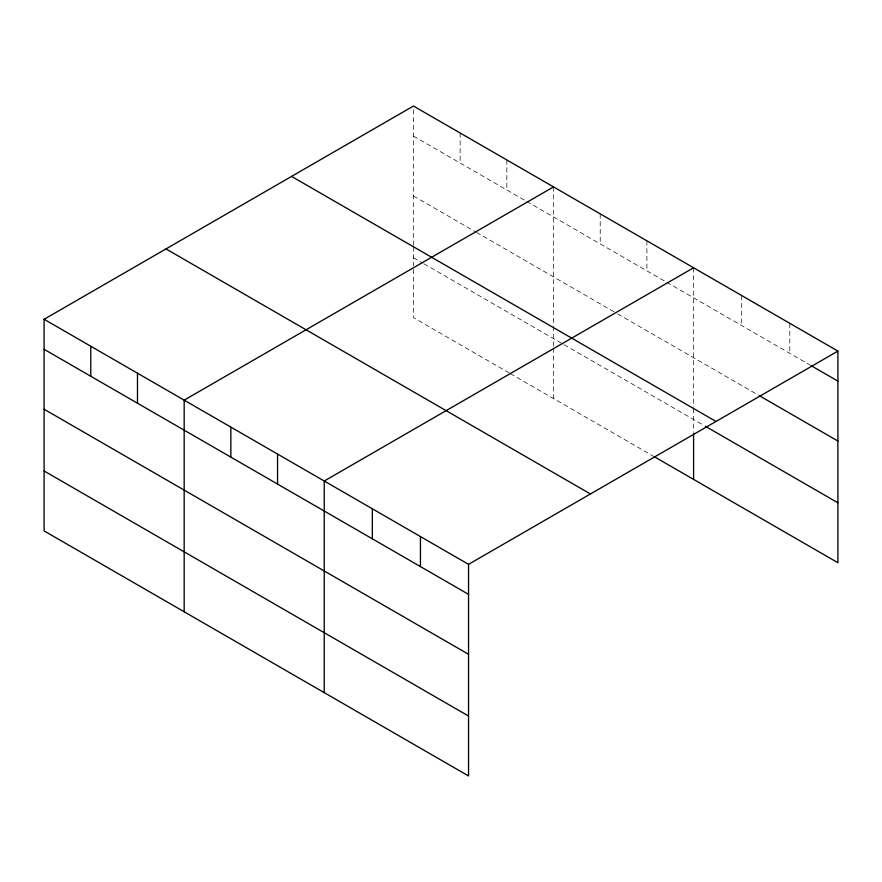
<?xml version="1.0" encoding="UTF-8"?>
<svg xmlns="http://www.w3.org/2000/svg" width="882" height="882" viewBox="0 0 882 882"><rect width="100%" height="100%" fill="white"/><g stroke="black" fill="none" stroke-linecap="round" stroke-linejoin="round"><path stroke-width="0.66" stroke-dasharray="4.41 3.31" d="M413.449 245.394L413.449 106.038M413.449 136.071L525.507 200.754M526.675 201.438L665.579 281.623M666.737 282.295L809.742 364.861M413.449 195.991L475.321 231.712M476.478 232.385L616.551 313.253M617.72 313.926L758.123 394.982M413.449 257.742L422.787 263.134M423.955 263.806L562.859 343.991M564.028 344.675L704.145 425.565M509.168 372.921L413.449 317.663L413.449 267.268M510.336 373.604L652.735 455.818M789.798 323.319L789.798 353.34M741.696 295.547L741.696 325.568M693.583 267.775L693.583 407.12M693.583 408.498L693.583 431.728M646.903 240.819L646.903 270.84M600.212 213.863L600.212 243.884M553.521 186.907L553.521 324.885M553.521 326.252L553.521 346.78M553.521 348.136L553.521 398.532M506.83 159.951L506.83 189.972M460.139 132.995L460.139 163.016M413.449 246.762L413.449 265.912"/><path stroke-width="1.32" d="M468.551 654.29L468.551 564.337L44.1 319.284L44.1 530.909L468.551 775.962L468.551 654.29L44.1 409.237M653.904 456.49L837.9 562.716L837.9 351.091L413.449 106.038L44.1 319.284M553.521 186.907L184.173 400.152L184.173 611.777M693.583 267.775L324.234 481.021L324.234 692.646M468.551 564.337L837.9 351.091M810.911 365.534L837.9 381.123M759.292 395.665L837.9 441.044M291.567 176.411L716.019 421.464M705.324 426.249L837.9 502.795M165.981 248.911L590.433 493.964M44.1 349.305L468.551 594.358M44.1 470.977L468.551 716.03M693.583 433.095L693.583 479.4M420.438 536.565L420.438 566.586M372.336 508.793L372.336 538.814M277.543 454.065L277.543 484.086M230.852 427.108L230.852 457.13M137.482 373.196L137.482 403.217M90.791 346.24L90.791 376.261"/></g></svg>
